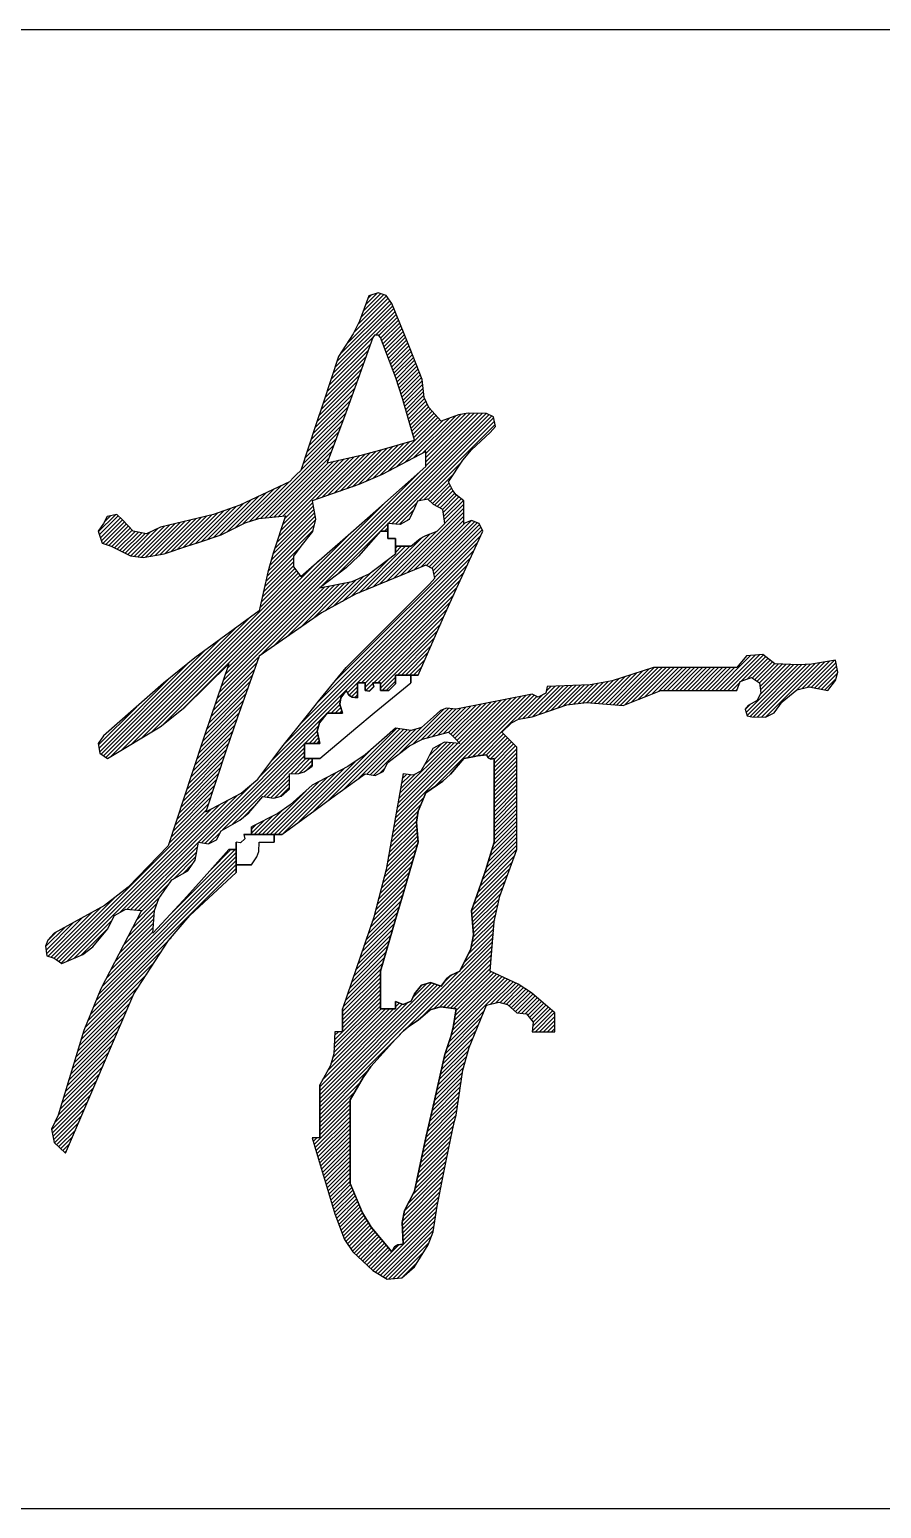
# Model space of a CAD drawing. Extents: x 9732137 to 18866768, y -962146 to 246094.
# Drawn here: x 9819964 to 9820338, y -201406 to -200756 of the extents above; entities that cross this region are included whole.
import ezdxf

# ---------------------------------------------------------------- set-up
doc = ezdxf.new("R2010")
doc.units = 0
doc.header["$LTSCALE"] = 1000
doc.layers.get('0').update_dxf_attribs({"linetype": 'CONTINUOUS'})

# ---------------------------------------------------------------- blocks, each defined once
blk = doc.blocks.new('ZYC')
h = blk.add_hatch()
h.set_pattern_fill('ANSI31', color=256, scale=0.01, style=0)
h.set_pattern_definition([(45, (0, 0), (-0.0008838835, 0.0008838835), [])])
h.paths.add_polyline_path([(0.871345, 0.42887), (0.877014, 0.441542), (0.888561, 0.466786), (0.887043, 0.470041), (0.883569, 0.471431), (0.880225, 0.47012), (0.880225, 0.474121), (0.880225, 0.476122), (0.880225, 0.480123), (0.876842, 0.482728), (0.875355, 0.484586), (0.873557, 0.488458), (0.879788, 0.497952), (0.883563, 0.502415), (0.891895, 0.510131), (0.894109, 0.512712), (0.893264, 0.516935), (0.890228, 0.518466), (0.882117, 0.518604), (0.877851, 0.517893), (0.870223, 0.515132), (0.864821, 0.52111), (0.862839, 0.525469), (0.861887, 0.53347), (0.856662, 0.54685), (0.853994, 0.553519), (0.848551, 0.566812), (0.84612, 0.570258), (0.84256, 0.571445), (0.838548, 0.570146), (0.834376, 0.55897), (0.831649, 0.553515), (0.825211, 0.543472), (0.818543, 0.523467), (0.815209, 0.513465), (0.80854, 0.49346), (0.80654, 0.491459), (0.80554, 0.490459), (0.803539, 0.488458), (0.781826, 0.478132), (0.770242, 0.474043), (0.746858, 0.468453), (0.740671, 0.46563), (0.734812, 0.466802), (0.730187, 0.471787), (0.727621, 0.474019), (0.723362, 0.473167), (0.721851, 0.47012), (0.719419, 0.466675), (0.721173, 0.461415), (0.725186, 0.460118), (0.733628, 0.455915), (0.739244, 0.455113), (0.748525, 0.456784), (0.758528, 0.460118), (0.763529, 0.461785), (0.773531, 0.465119), (0.784076, 0.470453), (0.790119, 0.47223), (0.801872, 0.473455), (0.796442, 0.457016), (0.794098, 0.448645), (0.790202, 0.431777), (0.761914, 0.411004), (0.748191, 0.399958), (0.721851, 0.376763), (0.719546, 0.373426), (0.720255, 0.369169), (0.723519, 0.366761), (0.746674, 0.380799), (0.757642, 0.389367), (0.776866, 0.408438), (0.766118, 0.376456), (0.760783, 0.360452), (0.750192, 0.328417), (0.732723, 0.310244), (0.722265, 0.302226), (0.700179, 0.290074), (0.697284, 0.287008), (0.696369, 0.284262), (0.696845, 0.280072), (0.699684, 0.279157), (0.701079, 0.278459), (0.703513, 0.276738), (0.712713, 0.280665), (0.717172, 0.28401), (0.723519, 0.291741), (0.726659, 0.297847), (0.73168, 0.300636), (0.738522, 0.300077), (0.720634, 0.265553), (0.713177, 0.247249), (0.701846, 0.210054), (0.699024, 0.203867), (0.700195, 0.198008), (0.705181, 0.193383), (0.717185, 0.221389), (0.723187, 0.235393), (0.735188, 0.263401), (0.750469, 0.286767), (0.759738, 0.297752), (0.7802, 0.316748), (0.7802, 0.32675), (0.776866, 0.32675), (0.763667, 0.311956), (0.756997, 0.304619), (0.743524, 0.290074), (0.744225, 0.299963), (0.746137, 0.305318), (0.751859, 0.313414), (0.758927, 0.317452), (0.762153, 0.322062), (0.763529, 0.330085), (0.767936, 0.329319), (0.771499, 0.331101), (0.773531, 0.335086), (0.781822, 0.339679), (0.785726, 0.342873), (0.791869, 0.35009), (0.796661, 0.349308), (0.799884, 0.350229), (0.803539, 0.353424), (0.803539, 0.356091), (0.803539, 0.357425), (0.803539, 0.360092), (0.807755, 0.360184), (0.810113, 0.36097), (0.813542, 0.363426), (0.813542, 0.366761), (0.810207, 0.366761), (0.810207, 0.369428), (0.810207, 0.370762), (0.810207, 0.373429), (0.812875, 0.373429), (0.814208, 0.373429), (0.816876, 0.373429), (0.815817, 0.378825), (0.816736, 0.382503), (0.82021, 0.386766), (0.822877, 0.386766), (0.824211, 0.386766), (0.826878, 0.386766), (0.825691, 0.390644), (0.826165, 0.393484), (0.828545, 0.396768), (0.829759, 0.394693), (0.831164, 0.393756), (0.833547, 0.393434), (0.833547, 0.396101), (0.833547, 0.397435), (0.833547, 0.400102), (0.836881, 0.400102), (0.836881, 0.396768), (0.838724, 0.396367), (0.840617, 0.39826), (0.840215, 0.400102), (0.843549, 0.400102), (0.843549, 0.396768), (0.847321, 0.396775), (0.850211, 0.399664), (0.850218, 0.403437), (0.856886, 0.403437), (0.86022, 0.403437)])
h.paths.add_polyline_path([(0.81766, 0.430826), (0.832668, 0.439013), (0.863554, 0.451782), (0.86659, 0.450251), (0.867435, 0.446028), (0.865221, 0.443447), (0.850551, 0.428776), (0.843216, 0.421441), (0.828545, 0.406771), (0.817133, 0.39283), (0.811464, 0.385827), (0.800205, 0.371762), (0.78972, 0.357746), (0.782385, 0.351511), (0.766863, 0.343421), (0.775929, 0.370852), (0.780598, 0.384525), (0.790202, 0.411772)], flags=16)
h.paths.add_polyline_path([(0.80854, 0.446781), (0.805425, 0.451112), (0.805425, 0.455787), (0.80854, 0.460118), (0.813699, 0.466554), (0.815065, 0.472016), (0.813542, 0.480123), (0.834155, 0.487227), (0.844276, 0.491612), (0.863554, 0.501795), (0.863554, 0.499128), (0.863554, 0.497794), (0.863554, 0.495127), (0.841589, 0.475743), (0.830586, 0.466074)], flags=16)
h.paths.add_polyline_path([(0.816876, 0.44178), (0.828552, 0.450587), (0.834008, 0.455702), (0.843549, 0.466786), (0.846883, 0.466786), (0.846883, 0.47012), (0.852237, 0.469623), (0.856263, 0.471924), (0.858553, 0.476789), (0.859871, 0.479923), (0.864466, 0.480842), (0.866889, 0.478456), (0.871025, 0.476192), (0.871893, 0.470117), (0.868556, 0.466786), (0.863539, 0.464853), (0.861098, 0.463458), (0.856886, 0.460118), (0.850218, 0.460118), (0.850218, 0.456784), (0.838559, 0.447954), (0.831216, 0.444649)], flags=16)
h.paths.add_polyline_path([(0.82021, 0.496794), (0.828392, 0.518733), (0.832394, 0.529737), (0.840215, 0.551808), (0.840995, 0.55289), (0.84277, 0.55289), (0.843549, 0.551808), (0.850321, 0.534079), (0.853333, 0.525043), (0.858553, 0.506796), (0.843346, 0.502328), (0.835663, 0.500323)], flags=16)
h.paths.add_polyline_path([(0.862059, 0.375253), (0.873557, 0.37843), (0.875557, 0.37643), (0.876558, 0.375429), (0.878558, 0.373429), (0.871716, 0.373988), (0.866694, 0.371199), (0.863554, 0.365093), (0.861382, 0.361183), (0.857984, 0.359484), (0.853552, 0.360092), (0.846069, 0.318055), (0.840672, 0.297141), (0.826878, 0.256732), (0.826878, 0.250064), (0.826878, 0.24673), (0.825545, 0.24673), (0.824878, 0.24673), (0.823544, 0.24673), (0.823031, 0.237034), (0.821563, 0.231894), (0.816876, 0.223391), (0.816876, 0.213388), (0.816876, 0.200051), (0.815542, 0.200051), (0.814875, 0.200051), (0.813542, 0.200051), (0.817543, 0.186714), (0.819543, 0.180046), (0.823544, 0.166709), (0.827791, 0.155463), (0.831467, 0.149949), (0.840215, 0.141703), (0.84657, 0.13798), (0.852974, 0.138562), (0.858553, 0.14337), (0.864559, 0.153054), (0.866713, 0.158799), (0.868556, 0.170044), (0.871223, 0.18338), (0.872557, 0.190049), (0.875224, 0.203385), (0.875891, 0.206053), (0.876224, 0.207386), (0.876891, 0.210054), (0.879889, 0.229889), (0.882632, 0.239833), (0.890228, 0.258399), (0.89558, 0.259661), (0.899436, 0.258697), (0.903565, 0.255065), (0.907812, 0.254625), (0.910735, 0.25097), (0.910233, 0.24673), (0.914234, 0.24673), (0.916235, 0.24673), (0.920236, 0.24673), (0.920236, 0.250064), (0.920236, 0.251731), (0.920236, 0.255065), (0.90998, 0.263848), (0.904109, 0.267647), (0.891895, 0.273403), (0.893648, 0.295176), (0.896067, 0.306234), (0.903565, 0.32675), (0.903565, 0.344755), (0.903565, 0.353757), (0.903565, 0.371762), (0.900897, 0.374429), (0.899564, 0.375763), (0.896896, 0.37843), (0.901245, 0.382512), (0.904358, 0.384068), (0.910233, 0.385099), (0.925477, 0.390367), (0.934172, 0.391453), (0.950243, 0.3901), (0.956912, 0.392767), (0.960246, 0.394101), (0.966914, 0.396768), (0.980251, 0.396768), (0.986919, 0.396768), (1.000256, 0.396768), (1.001698, 0.400731), (1.006727, 0.402408), (1.010259, 0.400102), (1.010867, 0.395671), (1.009168, 0.392272), (1.005257, 0.3901), (1.003934, 0.388458), (1.004881, 0.385618), (1.006924, 0.385099), (1.012888, 0.385026), (1.016741, 0.386953), (1.020261, 0.391767), (1.026697, 0.396926), (1.03216, 0.398291), (1.040266, 0.396768), (1.04374, 0.401031), (1.044659, 0.404709), (1.0436, 0.410105), (1.033059, 0.40833), (1.027608, 0.407989), (1.016927, 0.408438), (1.011661, 0.412583), (1.004597, 0.411877), (1.000256, 0.406771), (0.985586, 0.406771), (0.97825, 0.406771), (0.96358, 0.406771), (0.945524, 0.400963), (0.935851, 0.399236), (0.916901, 0.398435), (0.916329, 0.395509), (0.912918, 0.393803), (0.910233, 0.395101), (0.896896, 0.392434), (0.890228, 0.3911), (0.876891, 0.388433), (0.872698, 0.388881), (0.869975, 0.387973), (0.866889, 0.385099), (0.861654, 0.380508), (0.857114, 0.379147), (0.850218, 0.380097), (0.836856, 0.368404), (0.829308, 0.363258), (0.813542, 0.355091), (0.803942, 0.346403), (0.798418, 0.342605), (0.786868, 0.336753), (0.786868, 0.333419), (0.796871, 0.333419), (0.800205, 0.333419), (0.814842, 0.344134), (0.822177, 0.349469), (0.836881, 0.360092), (0.841288, 0.359327), (0.844851, 0.361109), (0.846883, 0.365093), (0.856324, 0.372385)])
h.paths.add_polyline_path([(0.870971, 0.356805), (0.874427, 0.359915), (0.880225, 0.366761), (0.884191, 0.367611), (0.8862, 0.367945), (0.890228, 0.368428), (0.890952, 0.367124), (0.892085, 0.366558), (0.893562, 0.366761), (0.893562, 0.35209), (0.893562, 0.344755), (0.893562, 0.330085), (0.889936, 0.317963), (0.887932, 0.31195), (0.88356, 0.300077), (0.884483, 0.289261), (0.883338, 0.28315), (0.878558, 0.273403), (0.874686, 0.271605), (0.872827, 0.270118), (0.870223, 0.266735), (0.865641, 0.268341), (0.861595, 0.267185), (0.858553, 0.263401), (0.857036, 0.260146), (0.853561, 0.258756), (0.850218, 0.260067), (0.850218, 0.256732), (0.843549, 0.256732), (0.843549, 0.273403), (0.850246, 0.296067), (0.85358, 0.307404), (0.86022, 0.330085), (0.859447, 0.338821), (0.860191, 0.343656), (0.863554, 0.351757)], flags=16)
h.paths.add_polyline_path([(0.869994, 0.257683), (0.876891, 0.256732), (0.875505, 0.248601), (0.874493, 0.244554), (0.87189, 0.236727), (0.866414, 0.212753), (0.863747, 0.200749), (0.858553, 0.176712), (0.854239, 0.168195), (0.853106, 0.16291), (0.853552, 0.153373), (0.851169, 0.153051), (0.849764, 0.152114), (0.848551, 0.150038), (0.839476, 0.160787), (0.835638, 0.167068), (0.830213, 0.180046), (0.830213, 0.216722), (0.835992, 0.226633), (0.839383, 0.23138), (0.850218, 0.243396), (0.853788, 0.247187), (0.855847, 0.248903), (0.86022, 0.251731), (0.865455, 0.256321)], flags=16)
for p, q in [((0.838548, 0.570146), (0.834376, 0.55897)), ((0.84256, 0.571445), (0.838548, 0.570146)), ((0.84612, 0.570258), (0.84256, 0.571445)), ((0.848551, 0.566812), (0.84612, 0.570258)), ((0.853994, 0.553519), (0.848551, 0.566812)), ((0.831649, 0.553515), (0.825211, 0.543472)), ((0.834376, 0.55897), (0.831649, 0.553515)), ((0.840995, 0.55289), (0.840215, 0.551808)), ((0.84277, 0.55289), (0.840995, 0.55289)), ((0.843549, 0.551808), (0.84277, 0.55289)), ((0.856662, 0.54685), (0.853994, 0.553519)), ((0.840215, 0.551808), (0.832394, 0.529737)), ((0.850321, 0.534079), (0.843549, 0.551808)), ((0.861887, 0.53347), (0.856662, 0.54685)), ((0.825211, 0.543472), (0.818543, 0.523467)), ((0.853333, 0.525043), (0.850321, 0.534079)), ((0.862839, 0.525469), (0.861887, 0.53347)), ((0.832394, 0.529737), (0.828392, 0.518733)), ((0.818543, 0.523467), (0.815209, 0.513465)), ((0.858553, 0.506796), (0.853333, 0.525043)), ((0.864821, 0.52111), (0.862839, 0.525469)), ((0.870223, 0.515132), (0.864821, 0.52111)), ((0.828392, 0.518733), (0.82021, 0.496794)), ((0.877851, 0.517893), (0.870223, 0.515132)), ((0.882117, 0.518604), (0.877851, 0.517893)), ((0.890228, 0.518466), (0.882117, 0.518604)), ((0.893264, 0.516935), (0.890228, 0.518466)), ((0.894109, 0.512712), (0.893264, 0.516935)), ((0.815209, 0.513465), (0.80854, 0.49346)), ((0.883563, 0.502415), (0.891895, 0.510131)), ((0.891895, 0.510131), (0.894109, 0.512712)), ((0.835663, 0.500323), (0.843346, 0.502328)), ((0.843346, 0.502328), (0.858553, 0.506796)), ((0.863554, 0.501795), (0.844276, 0.491612)), ((0.863554, 0.499128), (0.863554, 0.501795)), ((0.879788, 0.497952), (0.883563, 0.502415)), ((0.82021, 0.496794), (0.835663, 0.500323)), ((0.841589, 0.475743), (0.863554, 0.495127)), ((0.863554, 0.497794), (0.863554, 0.499128)), ((0.863554, 0.495127), (0.863554, 0.497794)), ((0.873557, 0.488458), (0.879788, 0.497952)), ((0.803539, 0.488458), (0.781826, 0.478132)), ((0.80554, 0.490459), (0.803539, 0.488458)), ((0.80654, 0.491459), (0.80554, 0.490459)), ((0.80854, 0.49346), (0.80654, 0.491459)), ((0.844276, 0.491612), (0.834155, 0.487227)), ((0.875355, 0.484586), (0.873557, 0.488458)), ((0.834155, 0.487227), (0.813542, 0.480123)), ((0.876842, 0.482728), (0.875355, 0.484586)), ((0.880225, 0.480123), (0.876842, 0.482728)), ((0.781826, 0.478132), (0.770242, 0.474043)), ((0.813542, 0.480123), (0.815065, 0.472016)), ((0.830586, 0.466074), (0.841589, 0.475743)), ((0.858553, 0.476789), (0.856263, 0.471924)), ((0.859871, 0.479923), (0.858553, 0.476789)), ((0.864466, 0.480842), (0.859871, 0.479923)), ((0.866889, 0.478456), (0.864466, 0.480842)), ((0.871025, 0.476192), (0.866889, 0.478456)), ((0.871893, 0.470117), (0.871025, 0.476192)), ((0.880225, 0.476122), (0.880225, 0.480123)), ((0.880225, 0.474121), (0.880225, 0.476122)), ((0.721851, 0.47012), (0.719419, 0.466675)), ((0.723362, 0.473167), (0.721851, 0.47012)), ((0.727621, 0.474019), (0.723362, 0.473167)), ((0.730187, 0.471787), (0.727621, 0.474019)), ((0.734812, 0.466802), (0.730187, 0.471787)), ((0.746858, 0.468453), (0.740671, 0.46563)), ((0.770242, 0.474043), (0.746858, 0.468453)), ((0.773531, 0.465119), (0.784076, 0.470453)), ((0.784076, 0.470453), (0.790119, 0.47223)), ((0.790119, 0.47223), (0.801872, 0.473455)), ((0.801872, 0.473455), (0.796442, 0.457016)), ((0.815065, 0.472016), (0.813699, 0.466554)), ((0.852237, 0.469623), (0.846883, 0.47012)), ((0.846883, 0.47012), (0.846883, 0.463452)), ((0.846883, 0.463452), (0.846883, 0.47012)), ((0.846883, 0.47012), (0.846883, 0.463452)), ((0.856263, 0.471924), (0.852237, 0.469623)), ((0.868556, 0.466786), (0.871893, 0.470117)), ((0.880225, 0.47012), (0.880225, 0.474121)), ((0.883569, 0.471431), (0.880225, 0.47012)), ((0.887043, 0.470041), (0.883569, 0.471431)), ((0.888561, 0.466786), (0.887043, 0.470041)), ((0.719419, 0.466675), (0.721173, 0.461415)), ((0.740671, 0.46563), (0.734812, 0.466802)), ((0.758528, 0.460118), (0.763529, 0.461785)), ((0.763529, 0.461785), (0.773531, 0.465119)), ((0.813699, 0.466554), (0.80854, 0.460118)), ((0.80854, 0.446781), (0.830586, 0.466074)), ((0.843549, 0.466786), (0.834008, 0.455702)), ((0.846883, 0.466786), (0.843549, 0.466786)), ((0.843549, 0.466786), (0.846883, 0.466786)), ((0.846883, 0.466786), (0.843549, 0.466786)), ((0.846883, 0.463452), (0.846883, 0.466786)), ((0.846883, 0.466786), (0.846883, 0.463452)), ((0.846883, 0.463452), (0.846883, 0.466786)), ((0.848217, 0.463452), (0.846883, 0.463452)), ((0.846883, 0.463452), (0.848217, 0.463452)), ((0.848884, 0.463452), (0.848217, 0.463452)), ((0.848217, 0.463452), (0.848884, 0.463452)), ((0.850218, 0.463452), (0.848884, 0.463452)), ((0.848884, 0.463452), (0.850218, 0.463452)), ((0.850218, 0.456784), (0.850218, 0.463452)), ((0.850218, 0.463452), (0.850218, 0.456784)), ((0.850218, 0.456784), (0.850218, 0.463452)), ((0.850218, 0.463452), (0.850218, 0.460118)), ((0.850218, 0.460118), (0.850218, 0.463452)), ((0.850218, 0.463452), (0.850218, 0.460118)), ((0.856886, 0.460118), (0.861098, 0.463458)), ((0.861098, 0.463458), (0.863539, 0.464853)), ((0.863539, 0.464853), (0.868556, 0.466786)), ((0.877014, 0.441542), (0.888561, 0.466786)), ((0.721173, 0.461415), (0.725186, 0.460118)), ((0.725186, 0.460118), (0.733628, 0.455915)), ((0.733628, 0.455915), (0.739244, 0.455113)), ((0.739244, 0.455113), (0.748525, 0.456784)), ((0.748525, 0.456784), (0.758528, 0.460118)), ((0.796442, 0.457016), (0.794098, 0.448645)), ((0.80854, 0.460118), (0.805425, 0.455787)), ((0.805425, 0.455787), (0.805425, 0.451112)), ((0.834008, 0.455702), (0.828552, 0.450587)), ((0.838559, 0.447954), (0.850218, 0.456784)), ((0.850218, 0.460118), (0.856886, 0.460118)), ((0.856886, 0.460118), (0.850218, 0.460118)), ((0.850218, 0.460118), (0.856886, 0.460118)), ((0.794098, 0.448645), (0.790202, 0.431777)), ((0.805425, 0.451112), (0.80854, 0.446781)), ((0.828552, 0.450587), (0.816876, 0.44178)), ((0.863554, 0.451782), (0.832668, 0.439013)), ((0.86659, 0.450251), (0.863554, 0.451782)), ((0.867435, 0.446028), (0.86659, 0.450251)), ((0.816876, 0.44178), (0.831216, 0.444649)), ((0.831216, 0.444649), (0.838559, 0.447954)), ((0.850551, 0.428776), (0.865221, 0.443447)), ((0.865221, 0.443447), (0.867435, 0.446028)), ((0.832668, 0.439013), (0.81766, 0.430826)), ((0.871345, 0.42887), (0.877014, 0.441542)), ((0.790202, 0.431777), (0.761914, 0.411004)), ((0.81766, 0.430826), (0.790202, 0.411772)), ((0.843216, 0.421441), (0.850551, 0.428776)), ((0.86022, 0.403437), (0.871345, 0.42887)), ((0.828545, 0.406771), (0.843216, 0.421441)), ((0.761914, 0.411004), (0.748191, 0.399958)), ((0.790202, 0.411772), (0.780598, 0.384525)), ((1.004597, 0.411877), (1.000256, 0.406771)), ((1.011661, 0.412583), (1.004597, 0.411877)), ((1.016927, 0.408438), (1.011661, 0.412583)), ((1.0436, 0.410105), (1.033059, 0.40833)), ((1.044659, 0.404709), (1.0436, 0.410105)), ((0.757642, 0.389367), (0.776866, 0.408438)), ((0.776866, 0.408438), (0.766118, 0.376456)), ((0.817133, 0.39283), (0.828545, 0.406771)), ((0.850211, 0.399664), (0.850218, 0.403437)), ((0.850218, 0.403437), (0.850211, 0.399664)), ((0.850218, 0.403437), (0.86022, 0.403437)), ((0.86022, 0.403437), (0.850218, 0.403437)), ((0.850218, 0.403437), (0.86022, 0.403437)), ((0.856886, 0.403437), (0.850218, 0.403437)), ((0.850218, 0.403437), (0.856886, 0.403437)), ((0.856886, 0.403437), (0.850218, 0.403437)), ((0.856886, 0.400102), (0.856886, 0.403437)), ((0.856886, 0.403437), (0.856886, 0.400102)), ((0.856886, 0.400102), (0.856886, 0.403437)), ((0.96358, 0.406771), (0.945524, 0.400963)), ((0.97825, 0.406771), (0.96358, 0.406771)), ((0.985586, 0.406771), (0.97825, 0.406771)), ((1.000256, 0.406771), (0.985586, 0.406771)), ((1.027608, 0.407989), (1.016927, 0.408438)), ((1.033059, 0.40833), (1.027608, 0.407989)), ((1.04374, 0.401031), (1.044659, 0.404709)), ((0.748191, 0.399958), (0.721851, 0.376763)), ((0.826165, 0.393484), (0.828545, 0.396768)), ((0.828545, 0.396768), (0.826165, 0.393484)), ((0.828545, 0.396768), (0.829759, 0.394693)), ((0.829759, 0.394693), (0.828545, 0.396768)), ((0.833547, 0.397435), (0.833547, 0.400102)), ((0.833547, 0.400102), (0.836881, 0.400102)), ((0.836881, 0.400102), (0.833547, 0.400102)), ((0.833547, 0.400102), (0.836881, 0.400102)), ((0.836881, 0.400102), (0.833547, 0.400102)), ((0.833547, 0.400102), (0.836881, 0.400102)), ((0.836881, 0.400102), (0.833547, 0.400102)), ((0.833547, 0.400102), (0.833547, 0.397435)), ((0.833547, 0.396101), (0.833547, 0.397435)), ((0.833547, 0.397435), (0.833547, 0.396101)), ((0.836881, 0.396768), (0.836881, 0.400102)), ((0.836881, 0.400102), (0.836881, 0.396768)), ((0.836881, 0.396768), (0.836881, 0.400102)), ((0.838724, 0.396367), (0.836881, 0.396768)), ((0.836881, 0.396768), (0.838724, 0.396367)), ((0.840617, 0.39826), (0.838724, 0.396367)), ((0.838724, 0.396367), (0.840617, 0.39826)), ((0.843549, 0.400102), (0.840215, 0.400102)), ((0.840215, 0.400102), (0.843549, 0.400102)), ((0.843549, 0.400102), (0.840215, 0.400102)), ((0.840215, 0.400102), (0.840617, 0.39826)), ((0.840617, 0.39826), (0.840215, 0.400102)), ((0.840215, 0.400102), (0.843549, 0.400102)), ((0.843549, 0.400102), (0.840215, 0.400102)), ((0.840215, 0.400102), (0.843549, 0.400102)), ((0.840833, 0.386824), (0.856886, 0.400102)), ((0.843549, 0.396768), (0.843549, 0.400102)), ((0.843549, 0.400102), (0.843549, 0.396768)), ((0.843549, 0.396768), (0.843549, 0.400102)), ((0.843549, 0.396768), (0.847321, 0.396775)), ((0.847321, 0.396775), (0.843549, 0.396768)), ((0.847321, 0.396775), (0.850211, 0.399664)), ((0.850211, 0.399664), (0.847321, 0.396775)), ((0.916901, 0.398435), (0.916329, 0.395509)), ((0.935851, 0.399236), (0.916901, 0.398435)), ((0.945524, 0.400963), (0.935851, 0.399236)), ((0.960246, 0.394101), (0.966914, 0.396768)), ((0.966914, 0.396768), (0.980251, 0.396768)), ((0.980251, 0.396768), (0.986919, 0.396768)), ((0.986919, 0.396768), (1.000256, 0.396768)), ((1.000256, 0.396768), (1.001698, 0.400731)), ((1.001698, 0.400731), (1.006727, 0.402408)), ((1.006727, 0.402408), (1.010259, 0.400102)), ((1.010259, 0.400102), (1.010867, 0.395671)), ((1.020261, 0.391767), (1.026697, 0.396926)), ((1.026697, 0.396926), (1.03216, 0.398291)), ((1.03216, 0.398291), (1.040266, 0.396768)), ((1.040266, 0.396768), (1.04374, 0.401031)), ((0.811464, 0.385827), (0.817133, 0.39283)), ((0.825691, 0.390644), (0.826165, 0.393484)), ((0.826165, 0.393484), (0.825691, 0.390644)), ((0.826878, 0.386766), (0.825691, 0.390644)), ((0.825691, 0.390644), (0.826878, 0.386766)), ((0.829759, 0.394693), (0.831164, 0.393756)), ((0.831164, 0.393756), (0.829759, 0.394693)), ((0.831164, 0.393756), (0.833547, 0.393434)), ((0.833547, 0.393434), (0.831164, 0.393756)), ((0.833547, 0.393434), (0.833547, 0.396101)), ((0.833547, 0.396101), (0.833547, 0.393434)), ((0.890228, 0.3911), (0.876891, 0.388433)), ((0.896896, 0.392434), (0.890228, 0.3911)), ((0.910233, 0.395101), (0.896896, 0.392434)), ((0.912918, 0.393803), (0.910233, 0.395101)), ((0.910233, 0.385099), (0.925477, 0.390367)), ((0.916329, 0.395509), (0.912918, 0.393803)), ((0.925477, 0.390367), (0.934172, 0.391453)), ((0.934172, 0.391453), (0.950243, 0.3901)), ((0.950243, 0.3901), (0.956912, 0.392767)), ((0.956912, 0.392767), (0.960246, 0.394101)), ((1.005257, 0.3901), (1.003934, 0.388458)), ((1.009168, 0.392272), (1.005257, 0.3901)), ((1.010867, 0.395671), (1.009168, 0.392272)), ((1.016741, 0.386953), (1.020261, 0.391767)), ((0.746674, 0.380799), (0.757642, 0.389367)), ((0.780598, 0.384525), (0.775929, 0.370852)), ((0.800205, 0.371762), (0.811464, 0.385827)), ((0.816736, 0.382503), (0.82021, 0.386766)), ((0.82021, 0.386766), (0.816736, 0.382503)), ((0.82021, 0.386766), (0.822877, 0.386766)), ((0.822877, 0.386766), (0.82021, 0.386766)), ((0.822877, 0.386766), (0.824211, 0.386766)), ((0.824211, 0.386766), (0.822877, 0.386766)), ((0.824211, 0.386766), (0.826878, 0.386766)), ((0.826878, 0.386766), (0.824211, 0.386766)), ((0.832831, 0.380156), (0.840833, 0.386824)), ((0.866889, 0.385099), (0.861654, 0.380508)), ((0.869975, 0.387973), (0.866889, 0.385099)), ((0.872698, 0.388881), (0.869975, 0.387973)), ((0.876891, 0.388433), (0.872698, 0.388881)), ((0.901245, 0.382512), (0.904358, 0.384068)), ((0.904358, 0.384068), (0.910233, 0.385099)), ((1.003934, 0.388458), (1.004881, 0.385618)), ((1.004881, 0.385618), (1.006924, 0.385099)), ((1.006924, 0.385099), (1.012888, 0.385026)), ((1.012888, 0.385026), (1.016741, 0.386953)), ((0.723519, 0.366761), (0.746674, 0.380799)), ((0.815817, 0.378825), (0.816736, 0.382503)), ((0.816736, 0.382503), (0.815817, 0.378825)), ((0.816876, 0.373429), (0.815817, 0.378825)), ((0.815817, 0.378825), (0.816876, 0.373429)), ((0.816876, 0.366761), (0.832831, 0.380156)), ((0.850218, 0.380097), (0.836856, 0.368404)), ((0.857114, 0.379147), (0.850218, 0.380097)), ((0.861654, 0.380508), (0.857114, 0.379147)), ((0.862059, 0.375253), (0.873557, 0.37843)), ((0.873557, 0.37843), (0.875557, 0.37643)), ((0.896896, 0.37843), (0.901245, 0.382512)), ((0.899564, 0.375763), (0.896896, 0.37843)), ((0.721851, 0.376763), (0.719546, 0.373426)), ((0.719546, 0.373426), (0.720255, 0.369169)), ((0.766118, 0.376456), (0.760783, 0.360452)), ((0.775929, 0.370852), (0.766863, 0.343421)), ((0.78972, 0.357746), (0.800205, 0.371762)), ((0.810207, 0.370762), (0.810207, 0.373429)), ((0.810207, 0.373429), (0.812875, 0.373429)), ((0.812875, 0.373429), (0.810207, 0.373429)), ((0.810207, 0.373429), (0.810207, 0.370762)), ((0.810207, 0.369428), (0.810207, 0.370762)), ((0.810207, 0.370762), (0.810207, 0.369428)), ((0.812875, 0.373429), (0.814208, 0.373429)), ((0.814208, 0.373429), (0.812875, 0.373429)), ((0.814208, 0.373429), (0.816876, 0.373429)), ((0.816876, 0.373429), (0.814208, 0.373429)), ((0.846883, 0.365093), (0.856324, 0.372385)), ((0.856324, 0.372385), (0.862059, 0.375253)), ((0.866694, 0.371199), (0.863554, 0.365093)), ((0.871716, 0.373988), (0.866694, 0.371199)), ((0.878558, 0.373429), (0.871716, 0.373988)), ((0.875557, 0.37643), (0.876558, 0.375429)), ((0.876558, 0.375429), (0.878558, 0.373429)), ((0.900897, 0.374429), (0.899564, 0.375763)), ((0.903565, 0.371762), (0.900897, 0.374429)), ((0.903565, 0.353757), (0.903565, 0.371762)), ((0.720255, 0.369169), (0.723519, 0.366761)), ((0.810207, 0.366761), (0.810207, 0.369428)), ((0.810207, 0.369428), (0.810207, 0.366761)), ((0.813542, 0.366761), (0.810207, 0.366761)), ((0.810207, 0.366761), (0.813542, 0.366761)), ((0.813542, 0.366761), (0.810207, 0.366761)), ((0.810207, 0.366761), (0.816876, 0.366761)), ((0.816876, 0.366761), (0.810207, 0.366761)), ((0.810207, 0.366761), (0.816876, 0.366761)), ((0.813542, 0.363426), (0.813542, 0.366761)), ((0.813542, 0.366761), (0.813542, 0.363426)), ((0.813542, 0.363426), (0.813542, 0.366761)), ((0.836856, 0.368404), (0.829308, 0.363258)), ((0.844851, 0.361109), (0.846883, 0.365093)), ((0.863554, 0.365093), (0.861382, 0.361183)), ((0.874427, 0.359915), (0.880225, 0.366761)), ((0.880225, 0.366761), (0.874427, 0.359915)), ((0.880225, 0.366761), (0.884191, 0.367611)), ((0.884191, 0.367611), (0.880225, 0.366761)), ((0.884191, 0.367611), (0.8862, 0.367945)), ((0.8862, 0.367945), (0.884191, 0.367611)), ((0.8862, 0.367945), (0.890228, 0.368428)), ((0.890228, 0.368428), (0.8862, 0.367945)), ((0.890228, 0.368428), (0.890952, 0.367124)), ((0.890952, 0.367124), (0.890228, 0.368428)), ((0.890952, 0.367124), (0.892085, 0.366558)), ((0.892085, 0.366558), (0.890952, 0.367124)), ((0.892085, 0.366558), (0.893562, 0.366761)), ((0.893562, 0.366761), (0.892085, 0.366558)), ((0.893562, 0.366761), (0.893562, 0.35209)), ((0.893562, 0.35209), (0.893562, 0.366761)), ((0.760783, 0.360452), (0.750192, 0.328417)), ((0.782385, 0.351511), (0.78972, 0.357746)), ((0.803539, 0.360092), (0.807755, 0.360184)), ((0.803539, 0.357425), (0.803539, 0.360092)), ((0.807755, 0.360184), (0.810113, 0.36097)), ((0.810113, 0.36097), (0.813542, 0.363426)), ((0.829308, 0.363258), (0.813542, 0.355091)), ((0.822177, 0.349469), (0.836881, 0.360092)), ((0.836881, 0.360092), (0.841288, 0.359327)), ((0.841288, 0.359327), (0.844851, 0.361109)), ((0.853552, 0.360092), (0.846069, 0.318055)), ((0.857984, 0.359484), (0.853552, 0.360092)), ((0.861382, 0.361183), (0.857984, 0.359484)), ((0.870971, 0.356805), (0.874427, 0.359915)), ((0.874427, 0.359915), (0.870971, 0.356805)), ((0.766863, 0.343421), (0.782385, 0.351511)), ((0.799884, 0.350229), (0.803539, 0.353424)), ((0.803539, 0.356091), (0.803539, 0.357425)), ((0.803539, 0.353424), (0.803539, 0.356091)), ((0.813542, 0.355091), (0.803942, 0.346403)), ((0.860191, 0.343656), (0.863554, 0.351757)), ((0.863554, 0.351757), (0.860191, 0.343656)), ((0.863554, 0.351757), (0.870971, 0.356805)), ((0.870971, 0.356805), (0.863554, 0.351757)), ((0.893562, 0.35209), (0.893562, 0.344755)), ((0.893562, 0.344755), (0.893562, 0.35209)), ((0.903565, 0.344755), (0.903565, 0.353757)), ((0.785726, 0.342873), (0.791869, 0.35009)), ((0.791869, 0.35009), (0.796661, 0.349308)), ((0.796661, 0.349308), (0.799884, 0.350229)), ((0.803942, 0.346403), (0.798418, 0.342605)), ((0.814842, 0.344134), (0.822177, 0.349469)), ((0.893562, 0.344755), (0.893562, 0.330085)), ((0.893562, 0.330085), (0.893562, 0.344755)), ((0.903565, 0.32675), (0.903565, 0.344755)), ((0.773531, 0.335086), (0.781822, 0.339679)), ((0.781822, 0.339679), (0.785726, 0.342873)), ((0.798418, 0.342605), (0.786868, 0.336753)), ((0.800205, 0.333419), (0.814842, 0.344134)), ((0.859447, 0.338821), (0.860191, 0.343656)), ((0.860191, 0.343656), (0.859447, 0.338821)), ((0.86022, 0.330085), (0.859447, 0.338821)), ((0.859447, 0.338821), (0.86022, 0.330085)), ((0.771499, 0.331101), (0.773531, 0.335086)), ((0.783936, 0.331576), (0.782043, 0.329683)), ((0.796871, 0.333419), (0.783534, 0.333419)), ((0.783534, 0.333419), (0.796871, 0.333419)), ((0.796871, 0.333419), (0.783534, 0.333419)), ((0.783534, 0.333419), (0.783936, 0.331576)), ((0.786868, 0.336753), (0.786868, 0.333419)), ((0.786868, 0.333419), (0.786868, 0.336753)), ((0.786868, 0.336753), (0.786868, 0.333419)), ((0.786868, 0.333419), (0.800205, 0.333419)), ((0.800205, 0.333419), (0.786868, 0.333419)), ((0.786868, 0.333419), (0.800205, 0.333419)), ((0.796871, 0.330085), (0.796871, 0.333419)), ((0.796871, 0.333419), (0.796871, 0.330085)), ((0.796871, 0.330085), (0.796871, 0.333419)), ((0.750192, 0.328417), (0.732723, 0.310244)), ((0.762153, 0.322062), (0.763529, 0.330085)), ((0.763529, 0.330085), (0.767936, 0.329319)), ((0.776866, 0.32675), (0.763667, 0.311956)), ((0.767936, 0.329319), (0.771499, 0.331101)), ((0.7802, 0.32675), (0.776866, 0.32675)), ((0.776866, 0.32675), (0.7802, 0.32675)), ((0.7802, 0.32675), (0.776866, 0.32675)), ((0.782043, 0.329683), (0.7802, 0.330085)), ((0.7802, 0.330085), (0.7802, 0.320082)), ((0.7802, 0.320082), (0.7802, 0.330085)), ((0.7802, 0.330085), (0.7802, 0.320082)), ((0.7802, 0.316748), (0.7802, 0.32675)), ((0.7802, 0.32675), (0.7802, 0.316748)), ((0.7802, 0.316748), (0.7802, 0.32675)), ((0.78929, 0.323535), (0.790068, 0.325869)), ((0.790068, 0.325869), (0.790202, 0.330085)), ((0.790202, 0.330085), (0.79287, 0.330085)), ((0.79287, 0.330085), (0.794203, 0.330085)), ((0.794203, 0.330085), (0.796871, 0.330085)), ((0.85358, 0.307404), (0.86022, 0.330085)), ((0.86022, 0.330085), (0.85358, 0.307404)), ((0.893562, 0.330085), (0.889936, 0.317963)), ((0.889936, 0.317963), (0.893562, 0.330085)), ((0.896067, 0.306234), (0.903565, 0.32675)), ((0.758927, 0.317452), (0.762153, 0.322062)), ((0.7802, 0.320082), (0.786868, 0.320082)), ((0.786868, 0.320082), (0.7802, 0.320082)), ((0.7802, 0.320082), (0.786868, 0.320082)), ((0.786868, 0.320082), (0.78929, 0.323535)), ((0.746137, 0.305318), (0.751859, 0.313414)), ((0.751859, 0.313414), (0.758927, 0.317452)), ((0.759738, 0.297752), (0.7802, 0.316748)), ((0.846069, 0.318055), (0.840672, 0.297141)), ((0.889936, 0.317963), (0.887932, 0.31195)), ((0.887932, 0.31195), (0.889936, 0.317963)), ((0.732723, 0.310244), (0.722265, 0.302226)), ((0.763667, 0.311956), (0.756997, 0.304619)), ((0.850246, 0.296067), (0.85358, 0.307404)), ((0.85358, 0.307404), (0.850246, 0.296067)), ((0.887932, 0.31195), (0.88356, 0.300077)), ((0.88356, 0.300077), (0.887932, 0.31195)), ((0.893648, 0.295176), (0.896067, 0.306234)), ((0.722265, 0.302226), (0.700179, 0.290074)), ((0.738522, 0.300077), (0.720634, 0.265553)), ((0.726659, 0.297847), (0.73168, 0.300636)), ((0.73168, 0.300636), (0.738522, 0.300077)), ((0.756997, 0.304619), (0.743524, 0.290074)), ((0.743524, 0.290074), (0.744225, 0.299963)), ((0.744225, 0.299963), (0.746137, 0.305318)), ((0.88356, 0.300077), (0.884483, 0.289261)), ((0.884483, 0.289261), (0.88356, 0.300077)), ((0.723519, 0.291741), (0.726659, 0.297847)), ((0.750469, 0.286767), (0.759738, 0.297752)), ((0.840672, 0.297141), (0.826878, 0.256732)), ((0.843549, 0.273403), (0.850246, 0.296067)), ((0.850246, 0.296067), (0.843549, 0.273403)), ((0.891895, 0.273403), (0.893648, 0.295176)), ((0.697284, 0.287008), (0.696369, 0.284262)), ((0.700179, 0.290074), (0.697284, 0.287008)), ((0.717172, 0.28401), (0.723519, 0.291741)), ((0.735188, 0.263401), (0.750469, 0.286767)), ((0.884483, 0.289261), (0.883338, 0.28315)), ((0.883338, 0.28315), (0.884483, 0.289261)), ((0.696369, 0.284262), (0.696845, 0.280072)), ((0.696845, 0.280072), (0.699684, 0.279157)), ((0.703513, 0.276738), (0.712713, 0.280665)), ((0.712713, 0.280665), (0.717172, 0.28401)), ((0.883338, 0.28315), (0.878558, 0.273403)), ((0.878558, 0.273403), (0.883338, 0.28315)), ((0.699684, 0.279157), (0.701079, 0.278459)), ((0.701079, 0.278459), (0.703513, 0.276738)), ((0.843549, 0.263401), (0.843549, 0.273403)), ((0.843549, 0.273403), (0.843549, 0.263401)), ((0.843549, 0.263401), (0.843549, 0.273403)), ((0.843549, 0.273403), (0.843549, 0.256732)), ((0.843549, 0.256732), (0.843549, 0.273403)), ((0.843549, 0.273403), (0.843549, 0.256732)), ((0.878558, 0.273403), (0.874686, 0.271605)), ((0.874686, 0.271605), (0.878558, 0.273403)), ((0.904109, 0.267647), (0.891895, 0.273403)), ((0.861595, 0.267185), (0.858553, 0.263401)), ((0.858553, 0.263401), (0.861595, 0.267185)), ((0.865641, 0.268341), (0.861595, 0.267185)), ((0.861595, 0.267185), (0.865641, 0.268341)), ((0.870223, 0.266735), (0.865641, 0.268341)), ((0.865641, 0.268341), (0.870223, 0.266735)), ((0.872827, 0.270118), (0.870223, 0.266735)), ((0.870223, 0.266735), (0.872827, 0.270118)), ((0.874686, 0.271605), (0.872827, 0.270118)), ((0.872827, 0.270118), (0.874686, 0.271605)), ((0.90998, 0.263848), (0.904109, 0.267647)), ((0.720634, 0.265553), (0.713177, 0.247249)), ((0.723187, 0.235393), (0.735188, 0.263401)), ((0.843549, 0.256732), (0.843549, 0.263401)), ((0.843549, 0.263401), (0.843549, 0.256732)), ((0.843549, 0.256732), (0.843549, 0.263401)), ((0.853561, 0.258756), (0.850218, 0.260067)), ((0.850218, 0.256732), (0.850218, 0.260067)), ((0.850218, 0.260067), (0.850218, 0.256732)), ((0.850218, 0.256732), (0.850218, 0.260067)), ((0.850218, 0.260067), (0.853561, 0.258756)), ((0.857036, 0.260146), (0.853561, 0.258756)), ((0.853561, 0.258756), (0.857036, 0.260146)), ((0.858553, 0.263401), (0.857036, 0.260146)), ((0.857036, 0.260146), (0.858553, 0.263401)), ((0.920236, 0.255065), (0.90998, 0.263848)), ((0.826878, 0.256732), (0.826878, 0.250064)), ((0.826878, 0.250064), (0.826878, 0.256732)), ((0.826878, 0.256732), (0.826878, 0.250064)), ((0.850218, 0.256732), (0.843549, 0.256732)), ((0.843549, 0.256732), (0.850218, 0.256732)), ((0.850218, 0.256732), (0.843549, 0.256732)), ((0.843549, 0.256732), (0.850218, 0.256732)), ((0.850218, 0.256732), (0.843549, 0.256732)), ((0.843549, 0.256732), (0.850218, 0.256732)), ((0.86022, 0.251731), (0.865455, 0.256321)), ((0.865455, 0.256321), (0.86022, 0.251731)), ((0.865455, 0.256321), (0.869994, 0.257683)), ((0.869994, 0.257683), (0.865455, 0.256321)), ((0.869994, 0.257683), (0.876891, 0.256732)), ((0.876891, 0.256732), (0.869994, 0.257683)), ((0.876891, 0.256732), (0.875505, 0.248601)), ((0.875505, 0.248601), (0.876891, 0.256732)), ((0.882632, 0.239833), (0.890228, 0.258399)), ((0.890228, 0.258399), (0.89558, 0.259661)), ((0.89558, 0.259661), (0.899436, 0.258697)), ((0.899436, 0.258697), (0.903565, 0.255065)), ((0.903565, 0.255065), (0.907812, 0.254625)), ((0.907812, 0.254625), (0.910735, 0.25097)), ((0.920236, 0.251731), (0.920236, 0.255065)), ((0.713177, 0.247249), (0.701846, 0.210054)), ((0.826878, 0.250064), (0.826878, 0.24673)), ((0.826878, 0.24673), (0.826878, 0.250064)), ((0.826878, 0.250064), (0.826878, 0.24673)), ((0.850218, 0.243396), (0.853788, 0.247187)), ((0.853788, 0.247187), (0.850218, 0.243396)), ((0.853788, 0.247187), (0.855847, 0.248903)), ((0.855847, 0.248903), (0.853788, 0.247187)), ((0.855847, 0.248903), (0.86022, 0.251731)), ((0.86022, 0.251731), (0.855847, 0.248903)), ((0.875505, 0.248601), (0.874493, 0.244554)), ((0.874493, 0.244554), (0.875505, 0.248601)), ((0.910735, 0.25097), (0.910233, 0.24673)), ((0.920236, 0.250064), (0.920236, 0.251731)), ((0.920236, 0.24673), (0.920236, 0.250064)), ((0.823544, 0.24673), (0.823031, 0.237034)), ((0.824878, 0.24673), (0.823544, 0.24673)), ((0.825545, 0.24673), (0.824878, 0.24673)), ((0.826878, 0.24673), (0.825545, 0.24673)), ((0.839383, 0.23138), (0.850218, 0.243396)), ((0.850218, 0.243396), (0.839383, 0.23138)), ((0.874493, 0.244554), (0.87189, 0.236727)), ((0.87189, 0.236727), (0.874493, 0.244554)), ((0.910233, 0.24673), (0.914234, 0.24673)), ((0.914234, 0.24673), (0.916235, 0.24673)), ((0.916235, 0.24673), (0.920236, 0.24673)), ((0.717185, 0.221389), (0.723187, 0.235393)), ((0.823031, 0.237034), (0.821563, 0.231894)), ((0.87189, 0.236727), (0.866414, 0.212753)), ((0.866414, 0.212753), (0.87189, 0.236727)), ((0.879889, 0.229889), (0.882632, 0.239833)), ((0.821563, 0.231894), (0.816876, 0.223391)), ((0.835992, 0.226633), (0.839383, 0.23138)), ((0.839383, 0.23138), (0.835992, 0.226633)), ((0.876891, 0.210054), (0.879889, 0.229889)), ((0.705181, 0.193383), (0.717185, 0.221389)), ((0.816876, 0.223391), (0.816876, 0.213388)), ((0.816876, 0.213388), (0.816876, 0.223391)), ((0.816876, 0.223391), (0.816876, 0.213388)), ((0.830213, 0.216722), (0.835992, 0.226633)), ((0.835992, 0.226633), (0.830213, 0.216722)), ((0.830213, 0.210054), (0.830213, 0.216722)), ((0.830213, 0.216722), (0.830213, 0.210054)), ((0.830213, 0.210054), (0.830213, 0.216722)), ((0.830213, 0.216722), (0.830213, 0.180046)), ((0.830213, 0.180046), (0.830213, 0.216722)), ((0.830213, 0.216722), (0.830213, 0.180046)), ((0.701846, 0.210054), (0.699024, 0.203867)), ((0.816876, 0.213388), (0.816876, 0.200051)), ((0.816876, 0.200051), (0.816876, 0.213388)), ((0.816876, 0.213388), (0.816876, 0.200051)), ((0.830213, 0.180046), (0.830213, 0.210054)), ((0.830213, 0.210054), (0.830213, 0.180046)), ((0.830213, 0.180046), (0.830213, 0.210054)), ((0.866414, 0.212753), (0.863747, 0.200749)), ((0.863747, 0.200749), (0.866414, 0.212753)), ((0.876224, 0.207386), (0.876891, 0.210054)), ((0.699024, 0.203867), (0.700195, 0.198008)), ((0.872557, 0.190049), (0.875224, 0.203385)), ((0.875224, 0.203385), (0.875891, 0.206053)), ((0.875891, 0.206053), (0.876224, 0.207386)), ((0.700195, 0.198008), (0.705181, 0.193383)), ((0.814875, 0.200051), (0.813542, 0.200051)), ((0.813542, 0.200051), (0.817543, 0.186714)), ((0.815542, 0.200051), (0.814875, 0.200051)), ((0.816876, 0.200051), (0.815542, 0.200051)), ((0.863747, 0.200749), (0.858553, 0.176712)), ((0.858553, 0.176712), (0.863747, 0.200749)), ((0.871223, 0.18338), (0.872557, 0.190049)), ((0.817543, 0.186714), (0.819543, 0.180046)), ((0.868556, 0.170044), (0.871223, 0.18338)), ((0.819543, 0.180046), (0.823544, 0.166709)), ((0.835638, 0.167068), (0.830213, 0.180046)), ((0.830213, 0.180046), (0.835638, 0.167068)), ((0.858553, 0.176712), (0.854239, 0.168195)), ((0.854239, 0.168195), (0.858553, 0.176712)), ((0.866713, 0.158799), (0.868556, 0.170044)), ((0.823544, 0.166709), (0.827791, 0.155463)), ((0.839476, 0.160787), (0.835638, 0.167068)), ((0.835638, 0.167068), (0.839476, 0.160787)), ((0.854239, 0.168195), (0.853106, 0.16291)), ((0.853106, 0.16291), (0.854239, 0.168195)), ((0.853106, 0.16291), (0.853552, 0.153373)), ((0.853552, 0.153373), (0.853106, 0.16291)), ((0.848551, 0.150038), (0.839476, 0.160787)), ((0.839476, 0.160787), (0.848551, 0.150038)), ((0.864559, 0.153054), (0.866713, 0.158799)), ((0.827791, 0.155463), (0.831467, 0.149949)), ((0.831467, 0.149949), (0.840215, 0.141703)), ((0.849764, 0.152114), (0.848551, 0.150038)), ((0.848551, 0.150038), (0.849764, 0.152114)), ((0.851169, 0.153051), (0.849764, 0.152114)), ((0.849764, 0.152114), (0.851169, 0.153051)), ((0.853552, 0.153373), (0.851169, 0.153051)), ((0.851169, 0.153051), (0.853552, 0.153373)), ((0.858553, 0.14337), (0.864559, 0.153054)), ((0.852974, 0.138562), (0.858553, 0.14337)), ((0.840215, 0.141703), (0.84657, 0.13798)), ((0.84657, 0.13798), (0.852974, 0.138562))]:
    blk.add_line(p, q)

msp = doc.modelspace()

# ---------------------------------------------------------------- linework, layer by layer
for p, q in [((9817456.78, -200756.28), (9822956.78, -200756.28)), ((9817456.78, -201406.28), (9822956.78, -201406.28))]:
    msp.add_line(p, q)

# ---------------------------------------------------------------- block references
at = {"xscale": 1000, "yscale": 1000, "zscale": 1000}
msp.add_blockref('ZYC', (9819274.23, -201443.48), dxfattribs=at)

doc.saveas('drawing.dxf')
